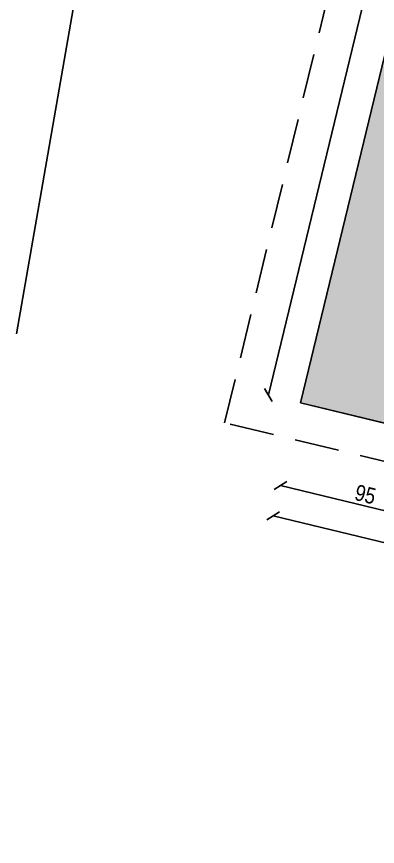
# Model space of a CAD drawing. Header units: metres. Extents: x 493 to 630, y -132 to -15.
# Drawn here: x 535.287 to 537.312, y -38.614 to -33.959 of the extents above; entities that cross this region are included whole.
import ezdxf

# ---------------------------------------------------------------- set-up
doc = ezdxf.new("R2010")
doc.units = ezdxf.units.M
doc.header["$MEASUREMENT"] = 0
doc.header["$PDMODE"] = 3
doc.linetypes.add('HIDDEN2', pattern=[0.1875, 0.125, -0.0625])
for name, color, linetype in [('a_caramida', 2, 'Continuous'), ('a_cote_50', 9, 'Continuous'), ('a_pereti_hasuri', 253, 'Continuous'), ('a_scari_punctat', 40, 'HIDDEN2'), ('a_vederi', 74, 'Continuous')]:
    doc.layers.add(name, color=color, linetype=linetype)
doc.styles.get("Standard").update_dxf_attribs({"font": 'ARIALN.TTF'})
doc.dimstyles.new('50 cote', dxfattribs={"dimtxt": 0.09, "dimasz": 0.06, "dimexe": 0, "dimexo": 0, "dimgap": 0.018, "dimtad": 1, "dimdec": 1, "dimlfac": 100, "dimrnd": 0.5, "dimdsep": 46, "dimtxsty": 'Standard', "dimblk": 'OBLIQUE', "dimcen": 0.00045, "dimclrd": 256, "dimclrt": 4, "dimadec": 1, "dimazin": 0, "dimtfac": 1, "dimtdec": 1, "dimtix": 1, "dimtofl": 0, "dimtmove": 0, "dimatfit": 3, "dimldrblk": 'OBLIQUE', "dimfxl": 0, "dimtolj": 1, "dimtzin": 0, "dimarcsym": 0})

# ---------------------------------------------------------------- blocks, each defined once
blk = doc.blocks.new('_Oblique')
at = {"color": 0, "linetype": 'ByBlock', "lineweight": -2}
blk.add_line((-0.5, -0.5), (0.5, 0.5), dxfattribs=at)
blk = doc.blocks.new('*D1187')
at = {"layer": 'a_cote_50', "lineweight": -2, "ltscale": 0.3}
blk.add_line((-20.3668, -10.3609), (-19.0667, -4.9962), dxfattribs=at)
at = {"layer": 'Defpoints', "color": 0, "ltscale": 0.3}
for p in [(-19.0667, -4.9962), (-18.8859, -5.04), (-20.1861, -10.4047)]:
    blk.add_point(p, dxfattribs=at)
at = {"layer": 'a_cote_50', "lineweight": -2, "ltscale": 0.3, "xscale": 0.06, "yscale": 0.06, "zscale": 0.06}
for p, rotation in [((-19.0667, -4.9962), 76.37706990623288), ((-20.3668, -10.3609), 256.3770699062329)]:
    blk.add_blockref('_Oblique', p, dxfattribs=dict(at, rotation=rotation))
at = {"layer": 'a_cote_50', "color": 4, "ltscale": 0.3, "insert": (-19.7789, -7.6635), "char_height": 0.09, "attachment_point": 5, "rotation": 76.3771}
blk.add_mtext('\\A1;552', dxfattribs=at)
blk = doc.blocks.new('*D1256')
at = {"layer": 'a_cote_50', "lineweight": -2, "ltscale": 0.3}
blk.add_line((-20.3398, -11.0392), (-8.5841, -13.8882), dxfattribs=at)
at = {"layer": 'Defpoints', "color": 0, "ltscale": 0.3}
for p in [(-20.1861, -10.4047), (-8.4304, -13.2537), (-8.5841, -13.8882)]:
    blk.add_point(p, dxfattribs=at)
at = {"layer": 'a_cote_50', "lineweight": -2, "ltscale": 0.3, "xscale": 0.06, "yscale": 0.06, "zscale": 0.06}
for p, rotation in [((-20.3398, -11.0392), 166.3770699062309), ((-8.5841, -13.8882), 346.3770699062309)]:
    blk.add_blockref('_Oblique', p, dxfattribs=dict(at, rotation=rotation))
at = {"layer": 'a_cote_50', "color": 4, "ltscale": 0.3, "insert": (-14.4469, -12.4016), "char_height": 0.09, "attachment_point": 5, "rotation": 346.3771}
blk.add_mtext('\\A1;1209.5', dxfattribs=at)
blk = doc.blocks.new('*D672')
at = {"layer": 'a_cote_50', "lineweight": -2, "ltscale": 0.3}
blk.add_line((-20.2988, -10.8697), (-19.3755, -11.0935), dxfattribs=at)
at = {"layer": 'Defpoints', "color": 0, "ltscale": 0.3}
for p in [(-20.2354, -10.6084), (-19.3122, -10.8321), (-19.3755, -11.0935)]:
    blk.add_point(p, dxfattribs=at)
at = {"layer": 'a_cote_50', "lineweight": -2, "ltscale": 0.3, "xscale": 0.06, "yscale": 0.06, "zscale": 0.06}
for p, rotation in [((-20.2988, -10.8697), 166.3770699062218), ((-19.3755, -11.0935), 346.3770699062218)]:
    blk.add_blockref('_Oblique', p, dxfattribs=dict(at, rotation=rotation))
at = {"layer": 'a_cote_50', "color": 4, "ltscale": 0.3, "insert": (-19.8221, -10.9194), "char_height": 0.09, "attachment_point": 5, "rotation": 346.3771}
blk.add_mtext('\\A1;95', dxfattribs=at)
blk = doc.blocks.new('COTE EXY')
at = {"layer": 'a_cote_50', "ltscale": 0.3}
for p1, p2, distance, picture, middle in [((-20.1861, -10.4047), (-18.8859, -5.04), 0.186, '*D1187', (-19.7789, -7.6635)), ((-20.1861, -10.4047), (-8.4304, -13.2537), -0.6529, '*D1256', (-14.4469, -12.4016)), ((-20.2354, -10.6084), (-19.3122, -10.8321), -0.2689, '*D672', (-19.8221, -10.9194))]:
    dim = blk.add_aligned_dim(p1=p1, p2=p2, distance=distance, dimstyle='50 cote', dxfattribs=at)
    dim.commit()
    dim.dimension.update_dxf_attribs({"geometry": picture, "text_midpoint": middle})

msp = doc.modelspace()

# ---------------------------------------------------------------- hatches: boundary and pattern name
at = {"layer": 'a_pereti_hasuri', "ltscale": 0.3}
h = msp.add_hatch(dxfattribs=at)
h.set_pattern_fill('ANSI33', color=256, scale=0.25, style=0)
h.set_pattern_definition([(45, (-4877.47588, 8292.44909), (-0.04419417382, 0.04419417382), []), (45, (-4877.43168, 8292.44909), (-0.04419417382, 0.04419417382), [0.03125, -0.015625])])
h.paths.add_polyline_path([(537.5276, -22.1954), (537.6191, -21.8177), (538.3577, -21.9967), (538.2662, -22.3744)], flags=17)
h.paths.add_polyline_path([(536.8805, -21.6387), (536.789, -22.0164), (536.5651, -21.9621), (536.6423, -24.8413), (538.4399, -25.2769), (538.381, -25.5199), (536.6492, -25.1002), (536.7126, -27.4616), (537.8537, -27.7381), (537.8066, -27.9325), (536.7181, -27.6687), (536.7745, -29.7711), (536.9689, -29.8182), (536.9218, -30.0126), (537.0676, -30.0479), (536.9663, -30.4658), (536.2374, -30.2892), (536.1419, -21.4597)])
h.paths.add_polyline_path([(537.6466, -30.6307), (538.1811, -30.7603), (536.881, -36.125), (537.8043, -36.3487), (537.8985, -35.96), (537.364, -35.8304), (538.6712, -30.4366), (537.7479, -30.2128)])
h.paths.add_polyline_path([(538.8345, -36.5984), (538.9287, -36.2096), (539.2397, -36.285), (539.1455, -36.6737)])
h.paths.add_polyline_path([(540.2757, -36.5361), (540.1815, -36.9248), (541.717, -37.297), (541.8112, -36.9082), (541.232, -36.7678), (540.8627, -36.6783)])
h.paths.add_polyline_path([(542.8414, -37.1579), (543.1524, -37.2333), (543.0582, -37.622), (542.7472, -37.5466)])
h.paths.add_polyline_path([(546.6541, -38.4935), (546.9651, -38.5688), (547.0593, -38.1801), (546.7483, -38.1047)])
h.paths.add_polyline_path([(546.0574, -32.2266), (546.4267, -32.3161), (546.4196, -32.3453), (546.8812, -32.4571), (546.8318, -32.6612), (546.3701, -32.5494), (546.3136, -32.7826), (546.129, -32.7379), (544.9348, -37.6652), (545.7181, -37.8551), (545.6239, -38.2438), (544.0884, -37.8717), (544.1826, -37.4829), (544.7502, -37.6205), (545.9443, -32.6931)])

# ---------------------------------------------------------------- linework, layer by layer
at = {"layer": 'a_caramida', "ltscale": 0.3}
msp.add_lwpolyline([(568.5645, -28.8028), (539.9527, -21.8688), (539.835, -22.3547), (536.1417, -21.4451), (536.2374, -30.2892), (538.1811, -30.7603), (536.881, -36.125), (548.6367, -38.9739)], dxfattribs=at)
msp.add_lwpolyline([(537.6466, -30.6307), (538.1811, -30.7603), (536.881, -36.125), (537.8043, -36.3487), (537.8985, -35.96), (537.364, -35.8304), (538.6712, -30.4366), (537.7479, -30.2128), (537.7479, -30.2128)], close=True, dxfattribs=at)
at = {"layer": 'a_cote_50', "ltscale": 0.3}
for points in [[(557.296, -51.3164), (557.2625, -41.0914), (552.7221, -39.991), (552.1442, -42.3758), (548.0526, -41.3842), (548.6367, -38.9739), (536.881, -36.125), (538.1811, -30.7603), (536.2374, -30.2892), (536.1417, -21.4451), (539.835, -22.3547), (539.9527, -21.8688), (568.5645, -28.8028), (567.4818, -40.5631), (570.7455, -40.2911), (570.7455, -40.6911), (570.9553, -40.6911), (570.9553, -47.6311), (570.6253, -47.6311), (570.6253, -59.2511)], [(568.7453, -89.1211), (570.9453, -89.1211), (570.9453, -40.2745), (567.4818, -40.5631), (568.5645, -28.8028), (539.9527, -21.8688), (539.835, -22.3547), (536.1514, -21.462), (536.2469, -30.2915), (538.1811, -30.7603), (536.881, -36.125), (548.6367, -38.9739), (557.2625, -41.0914), (557.2618, -51.3164), (560.1356, -51.3166), (560.1356, -58.222), (560.1356, -71.7996), (557.2551, -71.7996), (557.3251, -78.5696), (553.7851, -78.5696), (553.7851, -89.1211), (570.9453, -89.1211)]]:
    msp.add_lwpolyline(points, dxfattribs=at)
at = {"layer": 'a_scari_punctat', "ltscale": 2}
msp.add_lwpolyline([(556.4463, -52.0265), (556.4099, -41.0734), (536.4549, -36.2373), (537.7544, -30.8753), (536.2493, -30.5106), (536.1456, -20.9233), (539.5781, -21.7688), (539.6955, -21.2841), (568.9594, -28.3762), (567.976, -39.045), (571.6331, -38.7496), (571.6331, -39.2176), (571.9632, -39.2176), (571.9695, -48.4811)], dxfattribs=at)
at = {"layer": 'a_vederi', "ltscale": 0.3}
msp.add_lwpolyline([(535.2872, -35.7387), (536.2374, -30.2892)], dxfattribs=at)

# ---------------------------------------------------------------- block references
at = {"layer": 'a_cote_50'}
msp.add_blockref('COTE EXY', (557.0671, -25.7202), dxfattribs=at)

doc.saveas('drawing.dxf')
